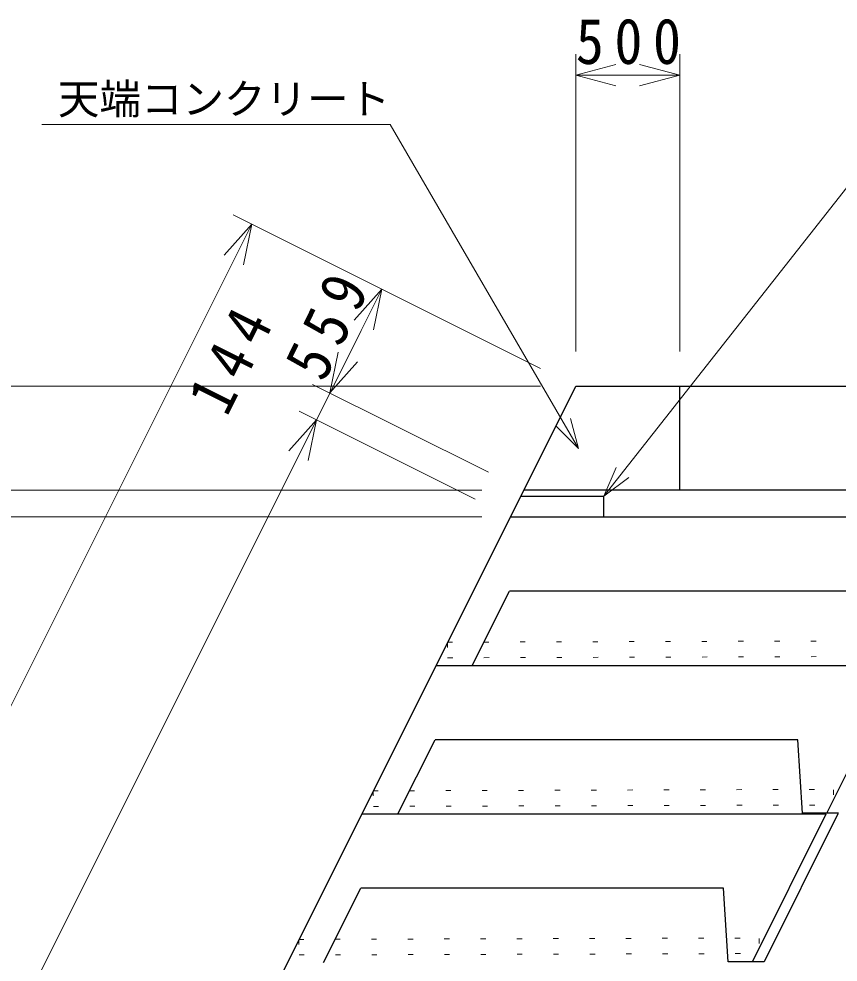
# Model space of a CAD drawing. Units: millimetres, scale not verified. Extents: x 0 to 118900, y 0 to 84100.
# Drawn here: x 63609 to 67554, y 65271 to 69814 of the extents above; entities that cross this region are included whole.
import ezdxf
from ezdxf.enums import TextEntityAlignment as Align

# ---------------------------------------------------------------- set-up
doc = ezdxf.new("R2010")
doc.units = ezdxf.units.MM
doc.header["$LTSCALE"] = 100
doc.linetypes.add('DOTTED', pattern=[1.75, 0.25, -1.5])
for name, color, linetype, lineweight in [('0_2', 7, 'Continuous', 18), ('D-STR-DIM', 4, 'Continuous', 9), ('Defpoints_3', 4, 'Continuous', 9)]:
    doc.layers.add(name, color=color, linetype=linetype, lineweight=lineweight)
doc.styles.add('ＭＳ ゴシック', font='')
doc.styles.get('ＭＳ ゴシック').set_extended_font_data('MS Gothic')

msp = doc.modelspace()

# ---------------------------------------------------------------- linework, layer by layer
at = {"layer": '0_2', "color": 3, "lineweight": 25}
for p, q in [((62040.9, 59545), (66290.9, 68045)), ((66290.9, 68045), (68479.7, 68045)), ((66790.9, 67545), (66790.9, 68045)), ((66026.4, 67516), (66426.4, 67516)), ((68332.9, 67545), (66040.9, 67545)), ((66426.4, 67416), (66426.4, 67516)), ((65976.4, 67416), (68268.4, 67416)), ((65791.9, 66700.4), (65970.8, 67058.2)), ((67717.3, 67058.2), (65970.8, 67058.2)), ((65618.6, 66700.4), (67854.7, 66700.4)), ((65618.6, 66700.4), (65791.9, 66700.4)), ((67498.9, 65988.9), (67854.7, 66700.4)), ((65434.2, 65984.9), (65613, 66342.7)), ((67359.5, 66342.7), (65613, 66342.7)), ((67381.5, 65988.9), (67359.5, 66342.7)), ((65260.9, 65984.9), (67496.9, 65984.9)), ((65260.9, 65984.9), (65434.2, 65984.9)), ((67141.2, 65273.4), (67496.9, 65984.9)), ((67552.8, 65984.9), (67197.1, 65273.4)), ((67554.8, 65988.9), (67381.5, 65988.9)), ((65076.4, 65269.4), (65255.3, 65627.1)), ((67001.8, 65627.1), (65255.3, 65627.1)), ((67023.8, 65273.4), (67001.8, 65627.1)), ((67197.1, 65273.4), (67023.8, 65273.4))]:
    msp.add_line(p, q, dxfattribs=at)
at = {"layer": '0_2', "color": 4, "linetype": 'DOTTED', "lineweight": 9}
for p, q in [((65672.4, 66812), (67888.9, 66818.8)), ((65672.4, 66812), (65672.4, 66737)), ((65673.7, 66737), (67888.9, 66743.8)), ((65314.7, 66096.5), (67531.2, 66103.3)), ((65314.7, 66096.5), (65314.7, 66021.5)), ((67531.2, 66101.6), (67531.2, 66026.6)), ((65316, 66021.5), (67531.2, 66028.3)), ((64956.9, 65380.9), (67173.4, 65387.7)), ((64956.9, 65380.9), (64956.9, 65305.9)), ((67173.4, 65386), (67173.4, 65311)), ((64958.2, 65305.9), (67173.4, 65312.7))]:
    msp.add_line(p, q, dxfattribs=at)
at = {"layer": 'D-STR-DIM'}
for p, q in [((63719.2, 69305.1), (65397.2, 69305.1)), ((66303.8, 67745.3), (65397.2, 69305.1)), ((66426.4, 67516), (67794.1, 69255.7)), ((66303.8, 67745.3), (66264.6, 67890.1)), ((66303.8, 67745.3), (66197.4, 67851.1)), ((66426.4, 67516), (66485.4, 67653.9)), ((66426.4, 67516), (66546.5, 67605.9))]:
    msp.add_line(p, q, dxfattribs=at)
at = {"layer": 'Defpoints_3'}
for p, q in [((66290.9, 69643), (66290.9, 68212.1)), ((66790.9, 69643), (66790.9, 68212.1)), ((66290.9, 69543), (66484.1, 69594.8)), ((66790.9, 69543), (66597.7, 69594.8)), ((66290.9, 69543), (66790.9, 69543)), ((66290.9, 69543), (66484.1, 69491.3)), ((66790.9, 69543), (66597.7, 69491.3)), ((64641.1, 68870), (65267.2, 68556.9)), ((60480.5, 60325.2), (64730.5, 68825.2)), ((64730.5, 68825.2), (64597.8, 68675.6)), ((64730.5, 68825.2), (64690.4, 68629.3)), ((65267.2, 68556.9), (66120.7, 68130.2)), ((65118.8, 68036.5), (65356.6, 68512.2)), ((65356.6, 68512.2), (65223.9, 68362.5)), ((65356.6, 68512.2), (65316.5, 68316.2)), ((61106.6, 60012.2), (65256.6, 68312.2)), ((65106.6, 68012.2), (65146.7, 68208.1)), ((65106.6, 68012.2), (65239.3, 68161.8)), ((65023.7, 68053.6), (65870.7, 67630.2)), ((59114.8, 68045), (66120.2, 68045)), ((64959.2, 67924.6), (65806.1, 67501.1)), ((65042.1, 67883.1), (64909.4, 67733.5)), ((65042.1, 67883.1), (65002, 67687.2)), ((65042.1, 67883.1), (65002, 67687.2)), ((59814.8, 67545), (65837.8, 67545)), ((59814.8, 67416), (65837.8, 67416))]:
    msp.add_line(p, q, dxfattribs=at)

# ---------------------------------------------------------------- texts
at = {"layer": 'D-STR-DIM', "style": 'ＭＳ ゴシック'}
msp.add_text('天端コンクリート', height=146.6, dxfattribs=at).set_placement((63797.2, 69311.2), align=Align.BOTTOM_LEFT)
at = {"layer": 'Defpoints_3', "color": 7, "insert": (66290.9, 69593), "char_height": 219.9, "attachment_point": 7, "style": 'ＭＳ ゴシック'}
msp.add_mtext('\\T1.38;\\W0.9;500', dxfattribs=at)
at = {"layer": 'Defpoints_3', "color": 7, "char_height": 219.9, "attachment_point": 7, "style": 'ＭＳ ゴシック'}
for s, insert, rotation in [('\\T1.38;\\W0.9;559', (65081, 68057.3), 64.182), ('\\T1.38;\\W0.9;144', (64610.4, 67892.7), 63.435)]:
    msp.add_mtext(s, dxfattribs=dict(at, insert=insert, rotation=rotation))

doc.saveas('drawing.dxf')
